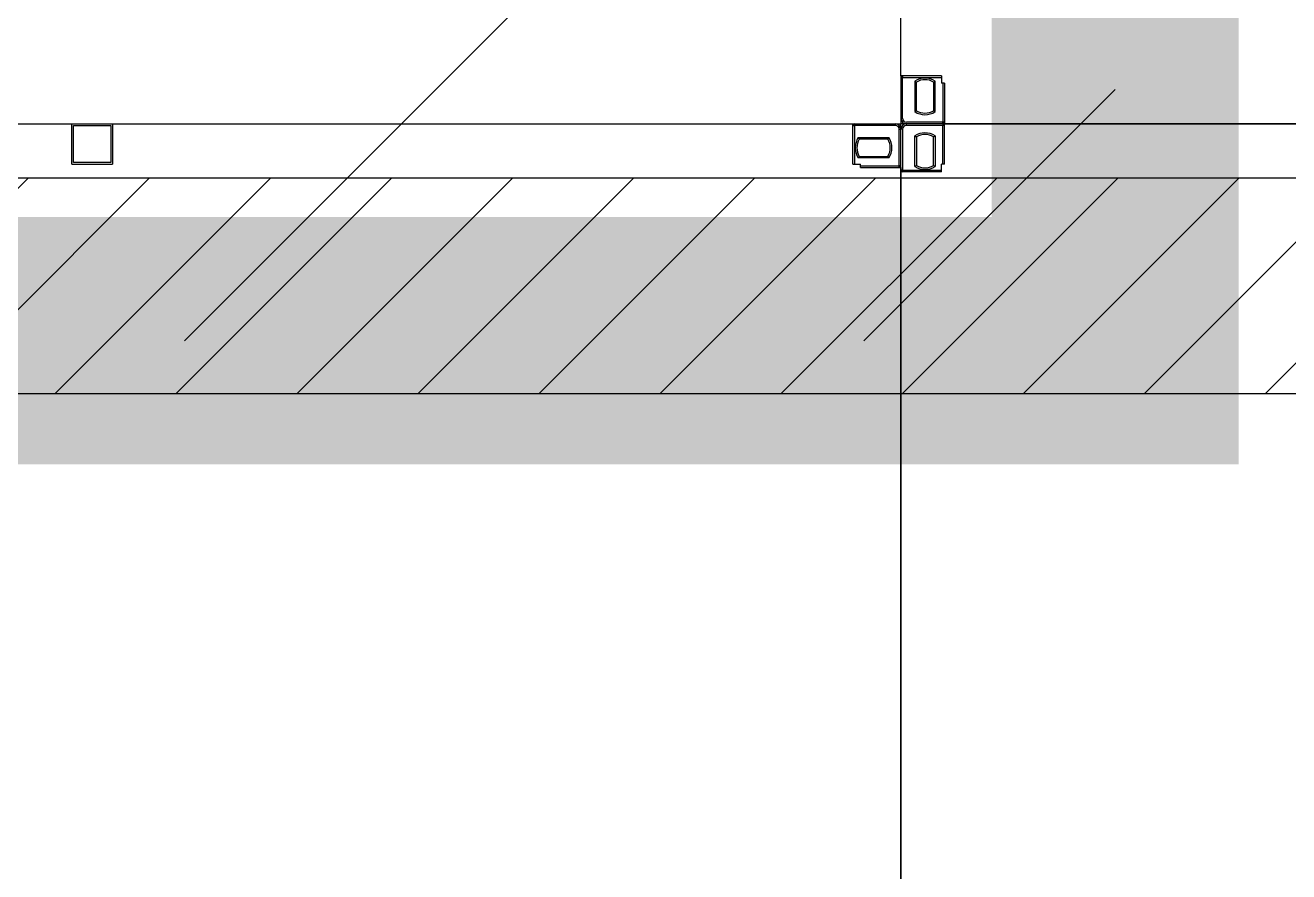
# Model space of a CAD drawing. Header units: millimetres. Extents: x 63700 to 182600, y -289551 to -205451.
# Drawn here: x 116434.1 to 116668.5, y -209899.2 to -209742.3 of the extents above; entities that cross this region are included whole.
import ezdxf

# ---------------------------------------------------------------- set-up
doc = ezdxf.new("R2010")
doc.units = ezdxf.units.MM
doc.header["$LTSCALE"] = 50
doc.layers.add('3', color=7, linetype='Continuous')

# ---------------------------------------------------------------- blocks, each defined once
blk = doc.blocks.new('KEY PLAN_NEW')
h = blk.add_hatch()
h.set_pattern_fill('ANSI31', color=253, scale=2)
h.set_pattern_definition([(45, (-1396.921, -1800.0236), (-4.490128, 4.490128), [])])
edge = h.paths.add_edge_path()
edge.add_line((-2006.862, -1075.944), (-2006.862, -1091.944))
edge.add_line((-2006.862, -1091.944), (-2067.862, -1091.944))
edge.add_line((-2067.862, -1091.944), (-2067.862, -1375.944))
edge.add_line((-2067.862, -1375.944), (-2006.862, -1375.944))
edge.add_line((-2006.862, -1375.944), (-2006.862, -1391.944))
edge.add_line((-2006.862, -1391.944), (-2007.862, -1391.944))
edge.add_line((-2007.862, -1391.944), (-2007.862, -1488.944))
edge.add_line((-2007.862, -1488.944), (-2008.306, -1488.944))
edge.add_arc((-2028.716, -1493.497), 20.912, 12.57767, 76.57873)
edge.add_line((-2023.862, -1473.157), (-2023.862, -1391.944))
edge.add_line((-2023.862, -1391.944), (-2247.862, -1391.944))
edge.add_line((-2247.862, -1391.944), (-2247.862, -1488.944))
edge.add_line((-2247.862, -1488.944), (-2263.862, -1488.944))
edge.add_line((-2263.862, -1488.944), (-2263.862, -1452.184))
edge.add_line((-2263.862, -1452.184), (-2549.862, -1452.184))
edge.add_line((-2549.862, -1452.184), (-2549.862, -1488.944))
edge.add_line((-2549.862, -1488.944), (-2565.862, -1488.944))
edge.add_line((-2565.862, -1488.944), (-2565.862, -1427.944))
edge.add_line((-2565.862, -1427.944), (-2720.862, -1427.944))
edge.add_line((-2720.862, -1427.944), (-2720.862, -1411.944))
edge.add_line((-2720.862, -1411.944), (-2623.862, -1411.944))
edge.add_line((-2623.862, -1411.944), (-2623.862, -1075.944))
edge.add_line((-2623.862, -1075.944), (-2563.862, -1075.944))
edge.add_line((-2563.862, -1075.944), (-2563.862, -1071.944))
edge.add_line((-2563.862, -1071.944), (-2547.862, -1071.944))
edge.add_line((-2547.862, -1071.944), (-2547.862, -1091.944))
edge.add_line((-2547.862, -1091.944), (-2607.862, -1091.944))
edge.add_line((-2607.862, -1091.944), (-2607.862, -1411.944))
edge.add_line((-2607.862, -1411.944), (-2549.862, -1411.944))
edge.add_line((-2549.862, -1411.944), (-2549.862, -1436.184))
edge.add_line((-2549.862, -1436.184), (-2263.862, -1436.184))
edge.add_line((-2263.862, -1436.184), (-2263.862, -1375.944))
edge.add_line((-2263.862, -1375.944), (-2083.862, -1375.944))
edge.add_line((-2083.862, -1375.944), (-2083.862, -1075.944))
edge.add_line((-2083.862, -1075.944), (-2006.862, -1075.944))
at = {"color": 253}
for p, q in [((-2123.862, -1368.384, 46), (-2123.862, -1075.504, 46)), ((-2123.862, -1368.384, 46), (-2123.862, -1371.944, 46)), ((-2120.862, -1368.384, 46), (-2120.862, -1368.944, 46)), ((-2120.622, -1368.944, 46), (-2120.862, -1368.944, 46)), ((-2240.302, -1371.944, 46), (-2127.422, -1371.944, 46)), ((-2185.362, -1374.944, 46), (-2185.362, -1371.944, 46)), ((-2185.242, -1374.824, 46), (-2185.242, -1372.064, 46)), ((-2185.242, -1372.064, 46), (-2182.482, -1372.064, 46)), ((-2182.482, -1372.064, 46), (-2182.482, -1374.824, 46)), ((-2182.362, -1371.944, 46), (-2182.362, -1374.944, 46)), ((-2127.422, -1371.944, 46), (-2123.862, -1371.944, 46)), ((-2123.862, -1375.504, 46), (-2123.862, -1371.944, 46)), ((-2120.622, -1371.944, 46), (-2123.862, -1371.944, 46)), ((-2123.862, -1375.184, 46), (-2123.862, -1371.944, 46)), ((-2120.622, -1371.944, 46), (-2123.862, -1371.944, 46)), ((-2120.622, -1371.944, 46), (-2067.102, -1371.944, 46)), ((-2067.102, -1371.944, 46), (-2120.622, -1371.944, 46)), ((-2185.362, -1374.944, 46), (-2182.362, -1374.944, 46)), ((-2182.482, -1374.824, 46), (-2185.242, -1374.824, 46)), ((-2182.482, -1374.824, 46), (-2185.242, -1374.824, 46)), ((-2127.422, -1374.944, 46), (-2126.862, -1374.944, 46)), ((-2126.862, -1375.184, 46), (-2126.862, -1374.944, 46)), ((-2120.622, -1374.944, 46), (-2120.862, -1374.944, 46)), ((-2120.862, -1375.504, 46), (-2120.862, -1374.944, 46)), ((-2263.862, -1375.944, 46), (-2083.862, -1375.944, 46)), ((-2123.862, -1375.184, 46), (-2123.862, -1428.704, 46)), ((-2123.862, -1488.384, 46), (-2123.862, -1375.504, 46)), ((-2247.862, -1391.944, 46), (-2023.862, -1391.944, 46))]:
    blk.add_line(p, q, dxfattribs=at)
at = {"color": 253, "linetype": 'Continuous'}
for p, q in [((-2120.862, -1368.384, 46), (-2123.862, -1368.384, 46)), ((-2123.742, -1368.384, 46), (-2123.742, -1368.504, 46)), ((-2123.742, -1368.504, 46), (-2123.862, -1368.504, 46)), ((-2123.742, -1368.504, 46), (-2120.862, -1368.504, 46)), ((-2123.742, -1371.534, 46), (-2123.742, -1368.504, 46)), ((-2122.837, -1368.782, 46), (-2122.837, -1371.045, 46)), ((-2122.717, -1370.979, 46), (-2122.717, -1368.849, 46)), ((-2121.447, -1368.849, 46), (-2121.447, -1370.979, 46)), ((-2121.327, -1371.045, 46), (-2121.327, -1368.782, 46)), ((-2120.742, -1368.944, 46), (-2120.742, -1371.824, 46)), ((-2120.622, -1368.944, 46), (-2120.622, -1371.944, 46)), ((-2127.422, -1374.944, 46), (-2127.422, -1371.944, 46)), ((-2127.422, -1372.064, 46), (-2127.302, -1372.064, 46)), ((-2127.302, -1372.064, 46), (-2127.302, -1371.944, 46)), ((-2127.302, -1372.064, 46), (-2127.302, -1374.944, 46)), ((-2124.272, -1372.064, 46), (-2127.302, -1372.064, 46)), ((-2124.272, -1372.064, 46), (-2124.272, -1371.944, 46)), ((-2123.982, -1372.064, 46), (-2123.982, -1372.064, 46)), ((-2123.982, -1372.064, 46), (-2123.982, -1372.064, 46)), ((-2123.742, -1371.534, 46), (-2123.862, -1371.534, 46)), ((-2123.742, -1372.064, 46), (-2123.742, -1372.064, 46)), ((-2123.742, -1372.064, 46), (-2123.742, -1372.064, 46)), ((-2120.742, -1371.824, 46), (-2123.452, -1371.824, 46)), ((-2123.452, -1372.064, 46), (-2123.452, -1371.944, 46)), ((-2120.742, -1372.064, 46), (-2123.452, -1372.064, 46)), ((-2120.742, -1371.944, 46), (-2120.742, -1371.824, 46)), ((-2120.622, -1371.824, 46), (-2120.742, -1371.824, 46)), ((-2120.742, -1371.944, 46), (-2120.742, -1372.064, 46)), ((-2120.622, -1372.064, 46), (-2120.742, -1372.064, 46)), ((-2120.742, -1374.944, 46), (-2120.742, -1372.064, 46)), ((-2120.622, -1374.944, 46), (-2120.622, -1371.944, 46)), ((-2127.023, -1372.969, 46), (-2124.761, -1372.969, 46)), ((-2124.827, -1373.089, 46), (-2126.957, -1373.089, 46)), ((-2123.982, -1372.354, 46), (-2123.862, -1372.354, 46)), ((-2123.982, -1375.064, 46), (-2123.982, -1372.354, 46)), ((-2123.742, -1372.354, 46), (-2123.862, -1372.354, 46)), ((-2123.742, -1372.354, 46), (-2123.742, -1375.384, 46)), ((-2122.837, -1375.105, 46), (-2122.837, -1372.842, 46)), ((-2122.717, -1372.909, 46), (-2122.717, -1375.039, 46)), ((-2121.447, -1375.039, 46), (-2121.447, -1372.909, 46)), ((-2121.327, -1372.842, 46), (-2121.327, -1375.105, 46)), ((-2124.761, -1374.479, 46), (-2127.023, -1374.479, 46)), ((-2126.957, -1374.359, 46), (-2124.827, -1374.359, 46)), ((-2126.862, -1375.064, 46), (-2123.982, -1375.064, 46)), ((-2126.862, -1375.184, 46), (-2123.862, -1375.184, 46)), ((-2123.862, -1375.064, 46), (-2123.982, -1375.064, 46)), ((-2123.982, -1375.184, 46), (-2123.982, -1375.064, 46)), ((-2123.742, -1375.384, 46), (-2123.862, -1375.384, 46)), ((-2120.862, -1375.504, 46), (-2123.862, -1375.504, 46)), ((-2123.742, -1375.504, 46), (-2123.742, -1375.384, 46)), ((-2123.742, -1375.384, 46), (-2120.862, -1375.384, 46))]:
    blk.add_line(p, q, dxfattribs=at)
for centre, radius, start, end in [((-2123.742, -1368.504, 46), 0.12, 90, 180), ((-2122.082, -1369.914, 46), 1.36, 56.27916, 123.72084), ((-2122.082, -1369.914, 46), 1.24, 59.1964, 120.8036), ((-2122.082, -1369.914, 46), 1.36, 236.27916, 303.72084), ((-2122.082, -1369.914, 46), 1.24, 239.1964, 300.8036), ((-2127.302, -1372.064, 46), 0.12, 90, 180), ((-2124.272, -1372.354, 46), 0.41, 0, 90), ((-2124.272, -1372.354, 46), 0.29, 0, 90), ((-2123.452, -1371.534, 46), 0.41, 180, 270), ((-2123.452, -1372.354, 46), 0.41, 90, 180), ((-2123.452, -1371.534, 46), 0.29, 180, 270), ((-2123.452, -1372.354, 46), 0.29, 90, 180), ((-2120.742, -1371.824, 46), 0.12, 270, 0), ((-2120.742, -1372.064, 46), 0.12, 0, 90), ((-2125.892, -1373.724, 46), 1.36, 146.27916, 213.72084), ((-2125.892, -1373.724, 46), 1.24, 149.1964, 210.8036), ((-2125.892, -1373.724, 46), 1.24, 329.1964, 30.8036), ((-2125.892, -1373.724, 46), 1.36, 326.27916, 33.72084), ((-2122.082, -1373.974, 46), 1.36, 56.27916, 123.72084), ((-2122.082, -1373.974, 46), 1.24, 59.1964, 120.8036), ((-2123.982, -1375.064, 46), 0.12, 270, 0), ((-2123.742, -1375.384, 46), 0.12, 180, 270), ((-2122.082, -1373.974, 46), 1.36, 236.27916, 303.72084), ((-2122.082, -1373.974, 46), 1.24, 239.1964, 300.8036)]:
    blk.add_arc(centre, radius, start, end, dxfattribs=at)
for points, knots in [([(-2122.837, -1368.782, 46), (-2122.836, -1368.783, 46), (-2122.836, -1368.783, 46), (-2122.835, -1368.783, 46), (-2122.834, -1368.784, 46), (-2122.832, -1368.785, 46), (-2122.829, -1368.786, 46), (-2122.827, -1368.787, 46), (-2122.822, -1368.79, 46), (-2122.818, -1368.792, 46), (-2122.811, -1368.796, 46), (-2122.807, -1368.798, 46), (-2122.802, -1368.801, 46), (-2122.8, -1368.802, 46), (-2122.798, -1368.804, 46), (-2122.797, -1368.804, 46), (-2122.795, -1368.805, 46), (-2122.794, -1368.806, 46), (-2122.79, -1368.808, 46), (-2122.786, -1368.81, 46), (-2122.779, -1368.813, 46), (-2122.776, -1368.815, 46), (-2122.77, -1368.819, 46), (-2122.767, -1368.821, 46), (-2122.763, -1368.823, 46), (-2122.762, -1368.823, 46), (-2122.761, -1368.824, 46), (-2122.76, -1368.824, 46), (-2122.758, -1368.826, 46), (-2122.756, -1368.826, 46), (-2122.752, -1368.829, 46), (-2122.749, -1368.83, 46), (-2122.744, -1368.833, 46), (-2122.741, -1368.835, 46), (-2122.739, -1368.836, 46), (-2122.738, -1368.837, 46), (-2122.737, -1368.837, 46), (-2122.736, -1368.838, 46), (-2122.735, -1368.838, 46), (-2122.734, -1368.839, 46), (-2122.731, -1368.841, 46), (-2122.729, -1368.842, 46), (-2122.725, -1368.844, 46), (-2122.724, -1368.844, 46), (-2122.722, -1368.845, 46), (-2122.722, -1368.846, 46), (-2122.721, -1368.846, 46), (-2122.721, -1368.846, 46), (-2122.72, -1368.847, 46), (-2122.72, -1368.847, 46), (-2122.719, -1368.848, 46), (-2122.718, -1368.848, 46), (-2122.717, -1368.848, 46), (-2122.717, -1368.849, 46)], [0, 0, 0, 0, 0.00782, 0.00782, 0.015639, 0.031279, 0.031279, 0.062557, 0.062557, 0.125114, 0.125114, 0.187671, 0.187671, 0.21895, 0.21895, 0.234589, 0.234589, 0.250228, 0.250228, 0.312785, 0.312785, 0.375342, 0.375342, 0.437899, 0.437899, 0.453538, 0.453538, 0.469178, 0.469178, 0.500456, 0.500456, 0.563013, 0.563013, 0.62557, 0.62557, 0.641209, 0.641209, 0.656849, 0.656849, 0.688127, 0.688127, 0.750684, 0.750684, 0.813241, 0.813241, 0.828881, 0.828881, 0.84452, 0.84452, 0.875798, 0.875798, 0.938355, 1, 1, 1, 1]), ([(-2121.447, -1368.849, 46), (-2121.447, -1368.848, 46), (-2121.446, -1368.848, 46), (-2121.445, -1368.848, 46), (-2121.444, -1368.847, 46), (-2121.443, -1368.847, 46), (-2121.442, -1368.846, 46), (-2121.442, -1368.846, 46), (-2121.442, -1368.846, 46), (-2121.441, -1368.845, 46), (-2121.44, -1368.844, 46), (-2121.438, -1368.844, 46), (-2121.435, -1368.842, 46), (-2121.433, -1368.841, 46), (-2121.43, -1368.839, 46), (-2121.429, -1368.838, 46), (-2121.427, -1368.838, 46), (-2121.427, -1368.837, 46), (-2121.426, -1368.837, 46), (-2121.425, -1368.836, 46), (-2121.422, -1368.835, 46), (-2121.42, -1368.833, 46), (-2121.414, -1368.83, 46), (-2121.412, -1368.829, 46), (-2121.407, -1368.826, 46), (-2121.406, -1368.826, 46), (-2121.404, -1368.824, 46), (-2121.403, -1368.824, 46), (-2121.402, -1368.823, 46), (-2121.401, -1368.823, 46), (-2121.397, -1368.821, 46), (-2121.394, -1368.819, 46), (-2121.387, -1368.815, 46), (-2121.384, -1368.813, 46), (-2121.377, -1368.81, 46), (-2121.374, -1368.808, 46), (-2121.37, -1368.806, 46), (-2121.369, -1368.805, 46), (-2121.367, -1368.804, 46), (-2121.366, -1368.804, 46), (-2121.363, -1368.802, 46), (-2121.362, -1368.801, 46), (-2121.356, -1368.798, 46), (-2121.353, -1368.796, 46), (-2121.345, -1368.792, 46), (-2121.342, -1368.79, 46), (-2121.336, -1368.787, 46), (-2121.334, -1368.786, 46), (-2121.331, -1368.785, 46), (-2121.33, -1368.784, 46), (-2121.329, -1368.783, 46), (-2121.328, -1368.783, 46), (-2121.327, -1368.783, 46), (-2121.327, -1368.782, 46)], [0, 0, 0, 0, 0.06206, 0.12459, 0.12459, 0.155854, 0.155854, 0.171487, 0.171487, 0.187119, 0.187119, 0.249648, 0.249648, 0.312178, 0.312178, 0.343442, 0.343442, 0.359075, 0.359075, 0.374707, 0.374707, 0.437236, 0.437236, 0.499766, 0.499766, 0.53103, 0.53103, 0.546663, 0.546663, 0.562295, 0.562295, 0.624824, 0.624824, 0.687353, 0.687353, 0.749883, 0.749883, 0.765515, 0.765515, 0.781147, 0.781147, 0.812412, 0.812412, 0.874941, 0.874941, 0.937471, 0.937471, 0.968735, 0.968735, 0.984368, 0.992184, 0.992184, 1, 1, 1, 1]), ([(-2122.837, -1371.045, 46), (-2122.836, -1371.045, 46), (-2122.836, -1371.044, 46), (-2122.835, -1371.044, 46), (-2122.834, -1371.043, 46), (-2122.832, -1371.042, 46), (-2122.829, -1371.041, 46), (-2122.827, -1371.04, 46), (-2122.822, -1371.037, 46), (-2122.818, -1371.035, 46), (-2122.811, -1371.031, 46), (-2122.807, -1371.029, 46), (-2122.802, -1371.026, 46), (-2122.8, -1371.025, 46), (-2122.798, -1371.024, 46), (-2122.797, -1371.023, 46), (-2122.795, -1371.022, 46), (-2122.794, -1371.022, 46), (-2122.79, -1371.019, 46), (-2122.786, -1371.017, 46), (-2122.779, -1371.014, 46), (-2122.776, -1371.012, 46), (-2122.77, -1371.008, 46), (-2122.767, -1371.007, 46), (-2122.763, -1371.004, 46), (-2122.762, -1371.004, 46), (-2122.761, -1371.003, 46), (-2122.76, -1371.003, 46), (-2122.758, -1371.002, 46), (-2122.756, -1371.001, 46), (-2122.752, -1370.998, 46), (-2122.749, -1370.997, 46), (-2122.744, -1370.994, 46), (-2122.741, -1370.993, 46), (-2122.739, -1370.991, 46), (-2122.738, -1370.991, 46), (-2122.737, -1370.99, 46), (-2122.736, -1370.99, 46), (-2122.735, -1370.989, 46), (-2122.734, -1370.988, 46), (-2122.731, -1370.986, 46), (-2122.729, -1370.985, 46), (-2122.725, -1370.984, 46), (-2122.724, -1370.983, 46), (-2122.722, -1370.982, 46), (-2122.722, -1370.982, 46), (-2122.721, -1370.981, 46), (-2122.721, -1370.981, 46), (-2122.72, -1370.981, 46), (-2122.72, -1370.98, 46), (-2122.719, -1370.98, 46), (-2122.718, -1370.979, 46), (-2122.717, -1370.979, 46), (-2122.717, -1370.979, 46)], [0, 0, 0, 0, 0.00782, 0.00782, 0.015639, 0.031279, 0.031279, 0.062557, 0.062557, 0.125114, 0.125114, 0.187671, 0.187671, 0.21895, 0.21895, 0.234589, 0.234589, 0.250228, 0.250228, 0.312785, 0.312785, 0.375342, 0.375342, 0.437899, 0.437899, 0.453538, 0.453538, 0.469178, 0.469178, 0.500456, 0.500456, 0.563013, 0.563013, 0.62557, 0.62557, 0.641209, 0.641209, 0.656849, 0.656849, 0.688127, 0.688127, 0.750684, 0.750684, 0.813241, 0.813241, 0.828881, 0.828881, 0.84452, 0.84452, 0.875798, 0.875798, 0.938355, 1, 1, 1, 1]), ([(-2121.447, -1370.979, 46), (-2121.447, -1370.979, 46), (-2121.446, -1370.979, 46), (-2121.445, -1370.98, 46), (-2121.444, -1370.98, 46), (-2121.443, -1370.981, 46), (-2121.442, -1370.981, 46), (-2121.442, -1370.981, 46), (-2121.442, -1370.982, 46), (-2121.441, -1370.982, 46), (-2121.44, -1370.983, 46), (-2121.438, -1370.984, 46), (-2121.435, -1370.985, 46), (-2121.433, -1370.986, 46), (-2121.43, -1370.988, 46), (-2121.429, -1370.989, 46), (-2121.427, -1370.99, 46), (-2121.427, -1370.99, 46), (-2121.426, -1370.991, 46), (-2121.425, -1370.991, 46), (-2121.422, -1370.993, 46), (-2121.42, -1370.994, 46), (-2121.414, -1370.997, 46), (-2121.412, -1370.998, 46), (-2121.407, -1371.001, 46), (-2121.406, -1371.002, 46), (-2121.404, -1371.003, 46), (-2121.403, -1371.003, 46), (-2121.402, -1371.004, 46), (-2121.401, -1371.004, 46), (-2121.397, -1371.007, 46), (-2121.394, -1371.008, 46), (-2121.387, -1371.012, 46), (-2121.384, -1371.014, 46), (-2121.377, -1371.017, 46), (-2121.374, -1371.019, 46), (-2121.37, -1371.022, 46), (-2121.369, -1371.022, 46), (-2121.367, -1371.023, 46), (-2121.366, -1371.024, 46), (-2121.363, -1371.025, 46), (-2121.362, -1371.026, 46), (-2121.356, -1371.029, 46), (-2121.353, -1371.031, 46), (-2121.345, -1371.035, 46), (-2121.342, -1371.037, 46), (-2121.336, -1371.04, 46), (-2121.334, -1371.041, 46), (-2121.331, -1371.042, 46), (-2121.33, -1371.043, 46), (-2121.329, -1371.044, 46), (-2121.328, -1371.044, 46), (-2121.327, -1371.045, 46), (-2121.327, -1371.045, 46)], [0, 0, 0, 0, 0.06206, 0.12459, 0.12459, 0.155854, 0.155854, 0.171487, 0.171487, 0.187119, 0.187119, 0.249648, 0.249648, 0.312178, 0.312178, 0.343442, 0.343442, 0.359075, 0.359075, 0.374707, 0.374707, 0.437236, 0.437236, 0.499766, 0.499766, 0.53103, 0.53103, 0.546663, 0.546663, 0.562295, 0.562295, 0.624824, 0.624824, 0.687353, 0.687353, 0.749883, 0.749883, 0.765515, 0.765515, 0.781147, 0.781147, 0.812412, 0.812412, 0.874941, 0.874941, 0.937471, 0.937471, 0.968735, 0.968735, 0.984368, 0.992184, 0.992184, 1, 1, 1, 1]), ([(-2127.023, -1372.969, 46), (-2127.023, -1372.969, 46), (-2127.022, -1372.97, 46), (-2127.022, -1372.97, 46), (-2127.021, -1372.972, 46), (-2127.02, -1372.973, 46), (-2127.019, -1372.976, 46), (-2127.018, -1372.978, 46), (-2127.015, -1372.983, 46), (-2127.013, -1372.987, 46), (-2127.009, -1372.994, 46), (-2127.007, -1372.998, 46), (-2127.004, -1373.003, 46), (-2127.003, -1373.005, 46), (-2127.002, -1373.008, 46), (-2127.001, -1373.009, 46), (-2127, -1373.01, 46), (-2127, -1373.011, 46), (-2126.997, -1373.016, 46), (-2126.996, -1373.019, 46), (-2126.992, -1373.026, 46), (-2126.99, -1373.029, 46), (-2126.987, -1373.036, 46), (-2126.985, -1373.039, 46), (-2126.983, -1373.043, 46), (-2126.982, -1373.043, 46), (-2126.981, -1373.045, 46), (-2126.981, -1373.046, 46), (-2126.98, -1373.048, 46), (-2126.979, -1373.049, 46), (-2126.977, -1373.054, 46), (-2126.975, -1373.056, 46), (-2126.972, -1373.061, 46), (-2126.971, -1373.064, 46), (-2126.969, -1373.067, 46), (-2126.969, -1373.067, 46), (-2126.968, -1373.069, 46), (-2126.968, -1373.069, 46), (-2126.967, -1373.071, 46), (-2126.966, -1373.072, 46), (-2126.965, -1373.075, 46), (-2126.964, -1373.077, 46), (-2126.962, -1373.08, 46), (-2126.961, -1373.081, 46), (-2126.96, -1373.083, 46), (-2126.96, -1373.083, 46), (-2126.959, -1373.084, 46), (-2126.959, -1373.084, 46), (-2126.959, -1373.085, 46), (-2126.959, -1373.086, 46), (-2126.958, -1373.087, 46), (-2126.957, -1373.087, 46), (-2126.957, -1373.088, 46), (-2126.957, -1373.089, 46)], [0, 0, 0, 0, 0.00782, 0.00782, 0.015639, 0.031279, 0.031279, 0.062557, 0.062557, 0.125114, 0.125114, 0.187671, 0.187671, 0.21895, 0.21895, 0.234589, 0.234589, 0.250228, 0.250228, 0.312785, 0.312785, 0.375342, 0.375342, 0.437899, 0.437899, 0.453538, 0.453538, 0.469178, 0.469178, 0.500456, 0.500456, 0.563013, 0.563013, 0.62557, 0.62557, 0.641209, 0.641209, 0.656849, 0.656849, 0.688127, 0.688127, 0.750684, 0.750684, 0.813241, 0.813241, 0.828881, 0.828881, 0.84452, 0.84452, 0.875798, 0.875798, 0.938355, 1, 1, 1, 1]), ([(-2124.761, -1372.969, 46), (-2124.761, -1372.969, 46), (-2124.761, -1372.97, 46), (-2124.762, -1372.97, 46), (-2124.762, -1372.972, 46), (-2124.763, -1372.973, 46), (-2124.765, -1372.976, 46), (-2124.766, -1372.978, 46), (-2124.769, -1372.983, 46), (-2124.771, -1372.987, 46), (-2124.774, -1372.994, 46), (-2124.776, -1372.998, 46), (-2124.779, -1373.003, 46), (-2124.78, -1373.005, 46), (-2124.782, -1373.008, 46), (-2124.782, -1373.009, 46), (-2124.783, -1373.01, 46), (-2124.784, -1373.011, 46), (-2124.786, -1373.016, 46), (-2124.788, -1373.019, 46), (-2124.792, -1373.026, 46), (-2124.793, -1373.029, 46), (-2124.797, -1373.036, 46), (-2124.799, -1373.039, 46), (-2124.801, -1373.043, 46), (-2124.801, -1373.043, 46), (-2124.802, -1373.045, 46), (-2124.803, -1373.046, 46), (-2124.804, -1373.048, 46), (-2124.805, -1373.049, 46), (-2124.807, -1373.054, 46), (-2124.809, -1373.056, 46), (-2124.811, -1373.061, 46), (-2124.813, -1373.064, 46), (-2124.814, -1373.067, 46), (-2124.815, -1373.067, 46), (-2124.815, -1373.069, 46), (-2124.816, -1373.069, 46), (-2124.817, -1373.071, 46), (-2124.817, -1373.072, 46), (-2124.819, -1373.075, 46), (-2124.82, -1373.077, 46), (-2124.822, -1373.08, 46), (-2124.823, -1373.081, 46), (-2124.824, -1373.083, 46), (-2124.824, -1373.083, 46), (-2124.824, -1373.084, 46), (-2124.824, -1373.084, 46), (-2124.825, -1373.085, 46), (-2124.825, -1373.086, 46), (-2124.826, -1373.087, 46), (-2124.826, -1373.087, 46), (-2124.827, -1373.088, 46), (-2124.827, -1373.089, 46)], [0, 0, 0, 0, 0.00782, 0.00782, 0.015639, 0.031279, 0.031279, 0.062557, 0.062557, 0.125114, 0.125114, 0.187671, 0.187671, 0.21895, 0.21895, 0.234589, 0.234589, 0.250228, 0.250228, 0.312785, 0.312785, 0.375342, 0.375342, 0.437899, 0.437899, 0.453538, 0.453538, 0.469178, 0.469178, 0.500456, 0.500456, 0.563013, 0.563013, 0.62557, 0.62557, 0.641209, 0.641209, 0.656849, 0.656849, 0.688127, 0.688127, 0.750684, 0.750684, 0.813241, 0.813241, 0.828881, 0.828881, 0.84452, 0.84452, 0.875798, 0.875798, 0.938355, 1, 1, 1, 1]), ([(-2122.837, -1372.842, 46), (-2122.836, -1372.843, 46), (-2122.836, -1372.843, 46), (-2122.835, -1372.843, 46), (-2122.834, -1372.844, 46), (-2122.832, -1372.845, 46), (-2122.829, -1372.846, 46), (-2122.827, -1372.847, 46), (-2122.822, -1372.85, 46), (-2122.818, -1372.852, 46), (-2122.811, -1372.856, 46), (-2122.807, -1372.858, 46), (-2122.802, -1372.861, 46), (-2122.8, -1372.862, 46), (-2122.798, -1372.864, 46), (-2122.797, -1372.864, 46), (-2122.795, -1372.865, 46), (-2122.794, -1372.866, 46), (-2122.79, -1372.868, 46), (-2122.786, -1372.87, 46), (-2122.779, -1372.873, 46), (-2122.776, -1372.875, 46), (-2122.77, -1372.879, 46), (-2122.767, -1372.881, 46), (-2122.763, -1372.883, 46), (-2122.762, -1372.883, 46), (-2122.761, -1372.884, 46), (-2122.76, -1372.884, 46), (-2122.758, -1372.886, 46), (-2122.756, -1372.886, 46), (-2122.752, -1372.889, 46), (-2122.749, -1372.89, 46), (-2122.744, -1372.893, 46), (-2122.741, -1372.895, 46), (-2122.739, -1372.896, 46), (-2122.738, -1372.897, 46), (-2122.737, -1372.897, 46), (-2122.736, -1372.898, 46), (-2122.735, -1372.898, 46), (-2122.734, -1372.899, 46), (-2122.731, -1372.901, 46), (-2122.729, -1372.902, 46), (-2122.725, -1372.904, 46), (-2122.724, -1372.904, 46), (-2122.722, -1372.905, 46), (-2122.722, -1372.906, 46), (-2122.721, -1372.906, 46), (-2122.721, -1372.906, 46), (-2122.72, -1372.907, 46), (-2122.72, -1372.907, 46), (-2122.719, -1372.908, 46), (-2122.718, -1372.908, 46), (-2122.717, -1372.908, 46), (-2122.717, -1372.909, 46)], [0, 0, 0, 0, 0.00782, 0.00782, 0.015639, 0.031279, 0.031279, 0.062557, 0.062557, 0.125114, 0.125114, 0.187671, 0.187671, 0.21895, 0.21895, 0.234589, 0.234589, 0.250228, 0.250228, 0.312785, 0.312785, 0.375342, 0.375342, 0.437899, 0.437899, 0.453538, 0.453538, 0.469178, 0.469178, 0.500456, 0.500456, 0.563013, 0.563013, 0.62557, 0.62557, 0.641209, 0.641209, 0.656849, 0.656849, 0.688127, 0.688127, 0.750684, 0.750684, 0.813241, 0.813241, 0.828881, 0.828881, 0.84452, 0.84452, 0.875798, 0.875798, 0.938355, 1, 1, 1, 1]), ([(-2121.447, -1372.909, 46), (-2121.447, -1372.908, 46), (-2121.446, -1372.908, 46), (-2121.445, -1372.908, 46), (-2121.444, -1372.907, 46), (-2121.443, -1372.907, 46), (-2121.442, -1372.906, 46), (-2121.442, -1372.906, 46), (-2121.442, -1372.906, 46), (-2121.441, -1372.905, 46), (-2121.44, -1372.904, 46), (-2121.438, -1372.904, 46), (-2121.435, -1372.902, 46), (-2121.433, -1372.901, 46), (-2121.43, -1372.899, 46), (-2121.429, -1372.898, 46), (-2121.427, -1372.898, 46), (-2121.427, -1372.897, 46), (-2121.426, -1372.897, 46), (-2121.425, -1372.896, 46), (-2121.422, -1372.895, 46), (-2121.42, -1372.893, 46), (-2121.414, -1372.89, 46), (-2121.412, -1372.889, 46), (-2121.407, -1372.886, 46), (-2121.406, -1372.886, 46), (-2121.404, -1372.884, 46), (-2121.403, -1372.884, 46), (-2121.402, -1372.883, 46), (-2121.401, -1372.883, 46), (-2121.397, -1372.881, 46), (-2121.394, -1372.879, 46), (-2121.387, -1372.875, 46), (-2121.384, -1372.873, 46), (-2121.377, -1372.87, 46), (-2121.374, -1372.868, 46), (-2121.37, -1372.866, 46), (-2121.369, -1372.865, 46), (-2121.367, -1372.864, 46), (-2121.366, -1372.864, 46), (-2121.363, -1372.862, 46), (-2121.362, -1372.861, 46), (-2121.356, -1372.858, 46), (-2121.353, -1372.856, 46), (-2121.345, -1372.852, 46), (-2121.342, -1372.85, 46), (-2121.336, -1372.847, 46), (-2121.334, -1372.846, 46), (-2121.331, -1372.845, 46), (-2121.33, -1372.844, 46), (-2121.329, -1372.843, 46), (-2121.328, -1372.843, 46), (-2121.327, -1372.843, 46), (-2121.327, -1372.842, 46)], [0, 0, 0, 0, 0.06206, 0.12459, 0.12459, 0.155854, 0.155854, 0.171487, 0.171487, 0.187119, 0.187119, 0.249648, 0.249648, 0.312178, 0.312178, 0.343442, 0.343442, 0.359075, 0.359075, 0.374707, 0.374707, 0.437236, 0.437236, 0.499766, 0.499766, 0.53103, 0.53103, 0.546663, 0.546663, 0.562295, 0.562295, 0.624824, 0.624824, 0.687353, 0.687353, 0.749883, 0.749883, 0.765515, 0.765515, 0.781147, 0.781147, 0.812412, 0.812412, 0.874941, 0.874941, 0.937471, 0.937471, 0.968735, 0.968735, 0.984368, 0.992184, 0.992184, 1, 1, 1, 1]), ([(-2126.957, -1374.359, 46), (-2126.957, -1374.359, 46), (-2126.957, -1374.36, 46), (-2126.958, -1374.36, 46), (-2126.959, -1374.362, 46), (-2126.959, -1374.362, 46), (-2126.959, -1374.363, 46), (-2126.959, -1374.363, 46), (-2126.96, -1374.364, 46), (-2126.96, -1374.364, 46), (-2126.961, -1374.366, 46), (-2126.962, -1374.367, 46), (-2126.964, -1374.371, 46), (-2126.965, -1374.372, 46), (-2126.966, -1374.375, 46), (-2126.967, -1374.376, 46), (-2126.968, -1374.378, 46), (-2126.968, -1374.379, 46), (-2126.969, -1374.38, 46), (-2126.969, -1374.38, 46), (-2126.971, -1374.383, 46), (-2126.972, -1374.386, 46), (-2126.975, -1374.391, 46), (-2126.977, -1374.394, 46), (-2126.979, -1374.398, 46), (-2126.98, -1374.399, 46), (-2126.981, -1374.402, 46), (-2126.981, -1374.402, 46), (-2126.982, -1374.404, 46), (-2126.983, -1374.405, 46), (-2126.985, -1374.408, 46), (-2126.987, -1374.412, 46), (-2126.99, -1374.418, 46), (-2126.992, -1374.421, 46), (-2126.996, -1374.428, 46), (-2126.997, -1374.431, 46), (-2127, -1374.436, 46), (-2127, -1374.437, 46), (-2127.001, -1374.439, 46), (-2127.002, -1374.439, 46), (-2127.003, -1374.442, 46), (-2127.004, -1374.444, 46), (-2127.007, -1374.449, 46), (-2127.009, -1374.453, 46), (-2127.013, -1374.46, 46), (-2127.015, -1374.464, 46), (-2127.018, -1374.469, 46), (-2127.019, -1374.471, 46), (-2127.02, -1374.474, 46), (-2127.021, -1374.475, 46), (-2127.022, -1374.477, 46), (-2127.022, -1374.478, 46), (-2127.023, -1374.478, 46), (-2127.023, -1374.479, 46)], [0, 0, 0, 0, 0.06206, 0.12459, 0.12459, 0.155854, 0.155854, 0.171487, 0.171487, 0.187119, 0.187119, 0.249648, 0.249648, 0.312178, 0.312178, 0.343442, 0.343442, 0.359075, 0.359075, 0.374707, 0.374707, 0.437236, 0.437236, 0.499766, 0.499766, 0.53103, 0.53103, 0.546663, 0.546663, 0.562295, 0.562295, 0.624824, 0.624824, 0.687353, 0.687353, 0.749883, 0.749883, 0.765515, 0.765515, 0.781147, 0.781147, 0.812412, 0.812412, 0.874941, 0.874941, 0.937471, 0.937471, 0.968735, 0.968735, 0.984368, 0.992184, 0.992184, 1, 1, 1, 1]), ([(-2124.827, -1374.359, 46), (-2124.827, -1374.359, 46), (-2124.826, -1374.36, 46), (-2124.826, -1374.36, 46), (-2124.825, -1374.362, 46), (-2124.825, -1374.362, 46), (-2124.824, -1374.363, 46), (-2124.824, -1374.363, 46), (-2124.824, -1374.364, 46), (-2124.824, -1374.364, 46), (-2124.823, -1374.366, 46), (-2124.822, -1374.367, 46), (-2124.82, -1374.371, 46), (-2124.819, -1374.372, 46), (-2124.817, -1374.375, 46), (-2124.817, -1374.376, 46), (-2124.816, -1374.378, 46), (-2124.815, -1374.379, 46), (-2124.815, -1374.38, 46), (-2124.814, -1374.38, 46), (-2124.813, -1374.383, 46), (-2124.811, -1374.386, 46), (-2124.809, -1374.391, 46), (-2124.807, -1374.394, 46), (-2124.805, -1374.398, 46), (-2124.804, -1374.399, 46), (-2124.803, -1374.402, 46), (-2124.802, -1374.402, 46), (-2124.801, -1374.404, 46), (-2124.801, -1374.405, 46), (-2124.799, -1374.408, 46), (-2124.797, -1374.412, 46), (-2124.793, -1374.418, 46), (-2124.792, -1374.421, 46), (-2124.788, -1374.428, 46), (-2124.786, -1374.431, 46), (-2124.784, -1374.436, 46), (-2124.783, -1374.437, 46), (-2124.782, -1374.439, 46), (-2124.782, -1374.439, 46), (-2124.78, -1374.442, 46), (-2124.779, -1374.444, 46), (-2124.776, -1374.449, 46), (-2124.774, -1374.453, 46), (-2124.771, -1374.46, 46), (-2124.769, -1374.464, 46), (-2124.766, -1374.469, 46), (-2124.765, -1374.471, 46), (-2124.763, -1374.474, 46), (-2124.762, -1374.475, 46), (-2124.762, -1374.477, 46), (-2124.761, -1374.478, 46), (-2124.761, -1374.478, 46), (-2124.761, -1374.479, 46)], [0, 0, 0, 0, 0.06206, 0.12459, 0.12459, 0.155854, 0.155854, 0.171487, 0.171487, 0.187119, 0.187119, 0.249648, 0.249648, 0.312178, 0.312178, 0.343442, 0.343442, 0.359075, 0.359075, 0.374707, 0.374707, 0.437236, 0.437236, 0.499766, 0.499766, 0.53103, 0.53103, 0.546663, 0.546663, 0.562295, 0.562295, 0.624824, 0.624824, 0.687353, 0.687353, 0.749883, 0.749883, 0.765515, 0.765515, 0.781147, 0.781147, 0.812412, 0.812412, 0.874941, 0.874941, 0.937471, 0.937471, 0.968735, 0.968735, 0.984368, 0.992184, 0.992184, 1, 1, 1, 1]), ([(-2122.837, -1375.105, 46), (-2122.836, -1375.105, 46), (-2122.836, -1375.104, 46), (-2122.835, -1375.104, 46), (-2122.834, -1375.103, 46), (-2122.832, -1375.102, 46), (-2122.829, -1375.101, 46), (-2122.827, -1375.1, 46), (-2122.822, -1375.097, 46), (-2122.818, -1375.095, 46), (-2122.811, -1375.091, 46), (-2122.807, -1375.089, 46), (-2122.802, -1375.086, 46), (-2122.8, -1375.085, 46), (-2122.798, -1375.084, 46), (-2122.797, -1375.083, 46), (-2122.795, -1375.082, 46), (-2122.794, -1375.082, 46), (-2122.79, -1375.079, 46), (-2122.786, -1375.077, 46), (-2122.779, -1375.074, 46), (-2122.776, -1375.072, 46), (-2122.77, -1375.068, 46), (-2122.767, -1375.067, 46), (-2122.763, -1375.064, 46), (-2122.762, -1375.064, 46), (-2122.761, -1375.063, 46), (-2122.76, -1375.063, 46), (-2122.758, -1375.062, 46), (-2122.756, -1375.061, 46), (-2122.752, -1375.058, 46), (-2122.749, -1375.057, 46), (-2122.744, -1375.054, 46), (-2122.741, -1375.053, 46), (-2122.739, -1375.051, 46), (-2122.738, -1375.051, 46), (-2122.737, -1375.05, 46), (-2122.736, -1375.05, 46), (-2122.735, -1375.049, 46), (-2122.734, -1375.048, 46), (-2122.731, -1375.046, 46), (-2122.729, -1375.045, 46), (-2122.725, -1375.044, 46), (-2122.724, -1375.043, 46), (-2122.722, -1375.042, 46), (-2122.722, -1375.042, 46), (-2122.721, -1375.041, 46), (-2122.721, -1375.041, 46), (-2122.72, -1375.041, 46), (-2122.72, -1375.04, 46), (-2122.719, -1375.04, 46), (-2122.718, -1375.039, 46), (-2122.717, -1375.039, 46), (-2122.717, -1375.039, 46)], [0, 0, 0, 0, 0.00782, 0.00782, 0.015639, 0.031279, 0.031279, 0.062557, 0.062557, 0.125114, 0.125114, 0.187671, 0.187671, 0.21895, 0.21895, 0.234589, 0.234589, 0.250228, 0.250228, 0.312785, 0.312785, 0.375342, 0.375342, 0.437899, 0.437899, 0.453538, 0.453538, 0.469178, 0.469178, 0.500456, 0.500456, 0.563013, 0.563013, 0.62557, 0.62557, 0.641209, 0.641209, 0.656849, 0.656849, 0.688127, 0.688127, 0.750684, 0.750684, 0.813241, 0.813241, 0.828881, 0.828881, 0.84452, 0.84452, 0.875798, 0.875798, 0.938355, 1, 1, 1, 1]), ([(-2121.447, -1375.039, 46), (-2121.447, -1375.039, 46), (-2121.446, -1375.039, 46), (-2121.445, -1375.04, 46), (-2121.444, -1375.04, 46), (-2121.443, -1375.041, 46), (-2121.442, -1375.041, 46), (-2121.442, -1375.041, 46), (-2121.442, -1375.042, 46), (-2121.441, -1375.042, 46), (-2121.44, -1375.043, 46), (-2121.438, -1375.044, 46), (-2121.435, -1375.045, 46), (-2121.433, -1375.046, 46), (-2121.43, -1375.048, 46), (-2121.429, -1375.049, 46), (-2121.427, -1375.05, 46), (-2121.427, -1375.05, 46), (-2121.426, -1375.051, 46), (-2121.425, -1375.051, 46), (-2121.422, -1375.053, 46), (-2121.42, -1375.054, 46), (-2121.414, -1375.057, 46), (-2121.412, -1375.058, 46), (-2121.407, -1375.061, 46), (-2121.406, -1375.062, 46), (-2121.404, -1375.063, 46), (-2121.403, -1375.063, 46), (-2121.402, -1375.064, 46), (-2121.401, -1375.064, 46), (-2121.397, -1375.067, 46), (-2121.394, -1375.068, 46), (-2121.387, -1375.072, 46), (-2121.384, -1375.074, 46), (-2121.377, -1375.077, 46), (-2121.374, -1375.079, 46), (-2121.37, -1375.082, 46), (-2121.369, -1375.082, 46), (-2121.367, -1375.083, 46), (-2121.366, -1375.084, 46), (-2121.363, -1375.085, 46), (-2121.362, -1375.086, 46), (-2121.356, -1375.089, 46), (-2121.353, -1375.091, 46), (-2121.345, -1375.095, 46), (-2121.342, -1375.097, 46), (-2121.336, -1375.1, 46), (-2121.334, -1375.101, 46), (-2121.331, -1375.102, 46), (-2121.33, -1375.103, 46), (-2121.329, -1375.104, 46), (-2121.328, -1375.104, 46), (-2121.327, -1375.105, 46), (-2121.327, -1375.105, 46)], [0, 0, 0, 0, 0.06206, 0.12459, 0.12459, 0.155854, 0.155854, 0.171487, 0.171487, 0.187119, 0.187119, 0.249648, 0.249648, 0.312178, 0.312178, 0.343442, 0.343442, 0.359075, 0.359075, 0.374707, 0.374707, 0.437236, 0.437236, 0.499766, 0.499766, 0.53103, 0.53103, 0.546663, 0.546663, 0.562295, 0.562295, 0.624824, 0.624824, 0.687353, 0.687353, 0.749883, 0.749883, 0.765515, 0.765515, 0.781147, 0.781147, 0.812412, 0.812412, 0.874941, 0.874941, 0.937471, 0.937471, 0.968735, 0.968735, 0.984368, 0.992184, 0.992184, 1, 1, 1, 1])]:
    blk.add_open_spline(points, degree=3, knots=knots, dxfattribs=at)

msp = doc.modelspace()

# ---------------------------------------------------------------- hatches: boundary and pattern name
at = {"layer": '3'}
h = msp.add_hatch(dxfattribs=at)
h.set_pattern_fill('ANSI31', color=256, scale=712.8)
h.set_pattern_definition([(45, (-3976192.25, 452395.89), (-63.0032142, 63.0032142), [])])
h.paths.add_polyline_path([(116636.27, -208984.29), (115493.22, -208984.29), (115493.22, -209800.75), (116636.27, -209800.75)])

# ---------------------------------------------------------------- linework, layer by layer
at = {"layer": '3', "const_width": 45.83, "elevation": 126.5}
msp.add_lwpolyline([(116636.27, -209800.75), (115493.22, -209800.75), (115493.22, -208984.29), (116636.27, -208984.29)], close=True, dxfattribs=at)

# ---------------------------------------------------------------- block references
at = {"xscale": 2.5, "yscale": 2.5, "zscale": 2.5}
msp.add_blockref('KEY PLAN_NEW', (121906.2, -206330.66), dxfattribs=at)

doc.saveas('drawing.dxf')
